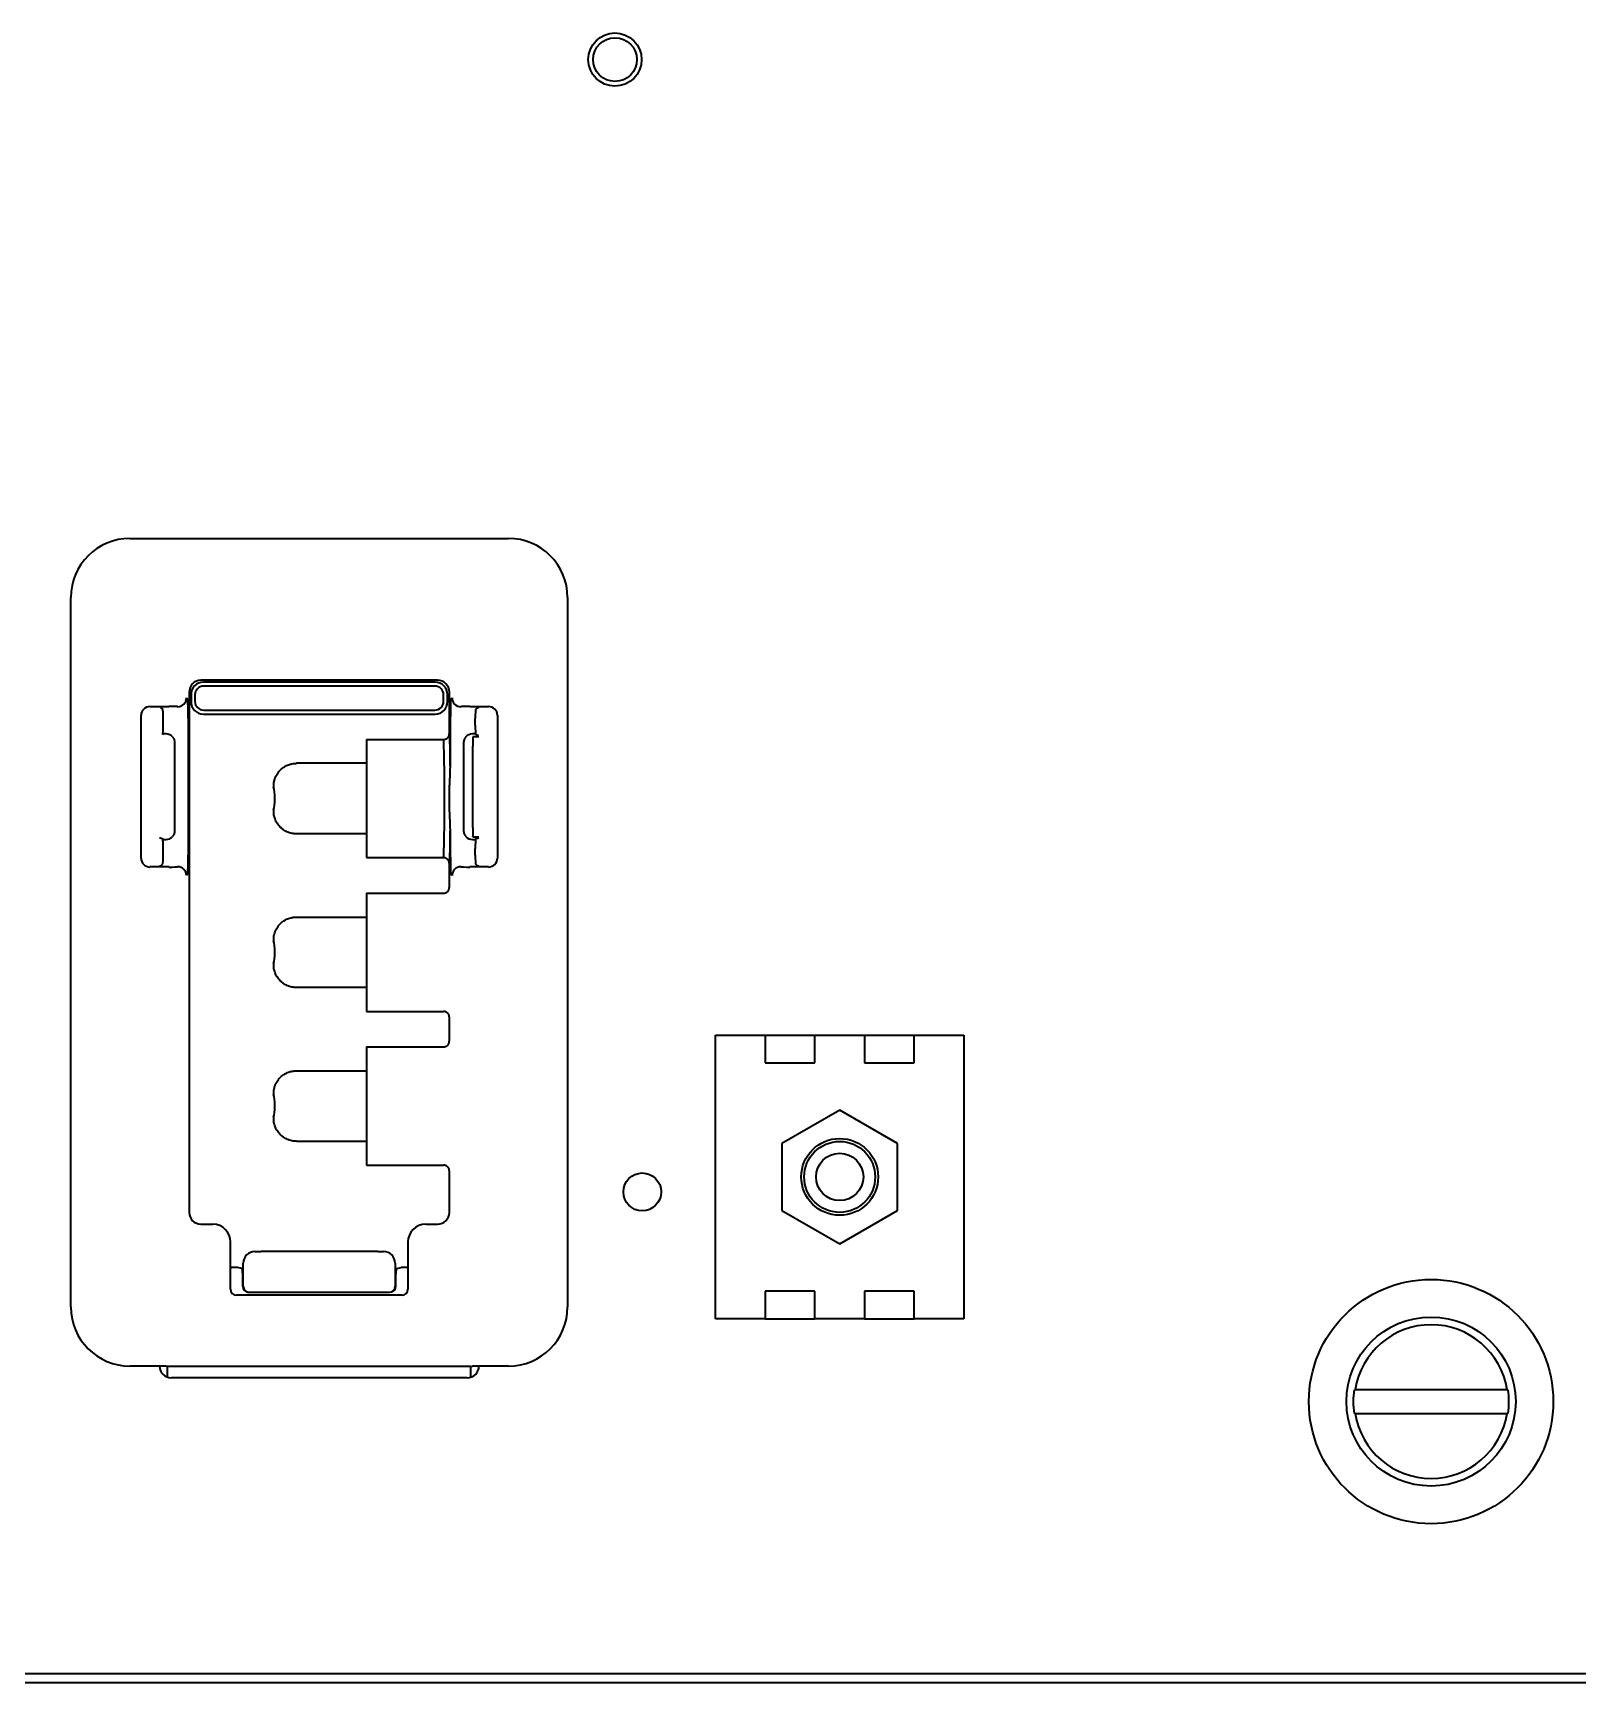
# Model space of a CAD drawing. Extents: x 5809 to 10669, y -850 to 3566.
# Drawn here: x 9007.9 to 9138.5, y 2428.5 to 2568.1 of the extents above; entities that cross this region are included whole.
import ezdxf

# ---------------------------------------------------------------- set-up
doc = ezdxf.new("R2010")
doc.units = 0
doc.header["$LTSCALE"] = 5
doc.layers.add('1', color=7, linetype='CONTINUOUS', true_color=0xffffff)

msp = doc.modelspace()

# ---------------------------------------------------------------- linework, layer by layer
at = {"layer": '1', "color": 7, "linetype": 'Continuous', "lineweight": 35}
for p, q in [((9016.07, 2525.33), (9048.07, 2525.33)), ((9011.07, 2460.33), (9011.07, 2520.33)), ((9053.07, 2520.33), (9053.07, 2460.33)), ((9042.07, 2513.33), (9022.07, 2513.33)), ((9021.07, 2512.33), (9021.07, 2468.33)), ((9021.23, 2512.12), (9021.23, 2511.53)), ((9021.56, 2512.09), (9021.56, 2511.56)), ((9041.87, 2513.17), (9022.28, 2513.17)), ((9041.84, 2512.84), (9022.31, 2512.84)), ((9042.59, 2511.56), (9042.59, 2512.09)), ((9042.92, 2511.53), (9042.92, 2512.12)), ((9043.07, 2508.83), (9043.07, 2512.33)), ((9017.76, 2511.12), (9019.35, 2511.12)), ((9018.66, 2511.04), (9018.86, 2510.85)), ((9020.85, 2511.84), (9020.96, 2511.6)), ((9022.31, 2510.81), (9041.84, 2510.81)), ((9043.18, 2511.6), (9043.3, 2511.84)), ((9044.8, 2511.12), (9046.39, 2511.12)), ((9045.48, 2511.04), (9045.29, 2510.85)), ((9045.48, 2511.04), (9045.57, 2511.05)), ((9017.01, 2498.29), (9017.01, 2510.37)), ((9018.88, 2509.54), (9018.88, 2510.1)), ((9020.99, 2510.1), (9020.99, 2498.55)), ((9022.28, 2510.48), (9041.87, 2510.48)), ((9043.16, 2506.06), (9043.16, 2510.1)), ((9045.26, 2509.54), (9045.26, 2510.1)), ((9047.13, 2510.37), (9047.13, 2498.29)), ((9018.86, 2508.79), (9018.81, 2508.72)), ((9019.12, 2508.79), (9018.86, 2508.79)), ((9019.87, 2507.77), (9019.87, 2508.04)), ((9019.87, 2500.88), (9019.87, 2507.77)), ((9036.07, 2508.33), (9042.57, 2508.33)), ((9036.07, 2508.33), (9036.07, 2498.33)), ((9044.27, 2508.04), (9044.27, 2507.77)), ((9044.27, 2507.77), (9044.27, 2500.88)), ((9045.29, 2508.79), (9045.02, 2508.79)), ((9045.07, 2508.55), (9045.07, 2508.52)), ((9045.57, 2508.55), (9045.07, 2508.55)), ((9045.07, 2508.52), (9045.07, 2507.77)), ((9045.07, 2500.88), (9045.07, 2507.77)), ((9045.34, 2508.72), (9045.29, 2508.79)), ((9036.07, 2506.31), (9030.15, 2506.31)), ((9019.87, 2500.61), (9019.87, 2500.88)), ((9044.27, 2500.88), (9044.27, 2500.61)), ((9045.07, 2500.88), (9045.07, 2500.13)), ((9018.81, 2499.93), (9018.86, 2499.86)), ((9018.86, 2499.86), (9019.12, 2499.86)), ((9036.07, 2500.35), (9030.15, 2500.35)), ((9043.16, 2498.55), (9043.16, 2500.59)), ((9045.02, 2499.86), (9045.29, 2499.86)), ((9045.07, 2500.1), (9045.07, 2500.13)), ((9045.07, 2500.1), (9045.57, 2500.1)), ((9045.29, 2499.86), (9045.34, 2499.93)), ((9018.88, 2498.55), (9018.88, 2499.11)), ((9036.07, 2498.33), (9042.57, 2498.33)), ((9045.26, 2498.55), (9045.26, 2499.11)), ((9019.35, 2497.54), (9017.76, 2497.54)), ((9018.66, 2497.61), (9018.57, 2497.6)), ((9018.66, 2497.61), (9018.86, 2497.8)), ((9020.96, 2497.05), (9020.85, 2496.81)), ((9043.07, 2495.83), (9043.07, 2497.83)), ((9043.3, 2496.81), (9043.18, 2497.05)), ((9046.39, 2497.54), (9044.8, 2497.54)), ((9045.48, 2497.61), (9045.29, 2497.8)), ((9045.57, 2497.6), (9045.48, 2497.61)), ((9036.07, 2495.33), (9042.57, 2495.33)), ((9036.07, 2495.33), (9036.07, 2485.33)), ((9030.15, 2493.31), (9036.07, 2493.31)), ((9036.07, 2487.35), (9030.15, 2487.35)), ((9036.07, 2485.33), (9042.57, 2485.33)), ((9043.07, 2482.83), (9043.07, 2484.83)), ((9065.57, 2477.83), (9065.57, 2483.33)), ((9065.57, 2483.33), (9069.77, 2483.33)), ((9069.77, 2483.33), (9073.97, 2483.33)), ((9069.77, 2483.33), (9069.77, 2480.99)), ((9073.97, 2483.33), (9078.17, 2483.33)), ((9073.97, 2480.99), (9073.97, 2483.33)), ((9078.17, 2483.33), (9082.37, 2483.33)), ((9078.17, 2483.33), (9078.17, 2480.99)), ((9082.37, 2480.99), (9082.37, 2483.33)), ((9082.37, 2483.33), (9086.57, 2483.33)), ((9086.57, 2483.33), (9086.57, 2477.83)), ((9036.07, 2482.33), (9042.57, 2482.33)), ((9036.07, 2482.33), (9036.07, 2472.33)), ((9030.15, 2480.31), (9036.07, 2480.31)), ((9069.77, 2480.99), (9073.97, 2480.99)), ((9078.17, 2480.99), (9082.37, 2480.99)), ((9065.57, 2464.83), (9065.57, 2477.83)), ((9086.57, 2477.83), (9086.57, 2464.83)), ((9076.07, 2476.98), (9071.18, 2474.15)), ((9080.97, 2474.15), (9076.07, 2476.98)), ((9030.15, 2474.35), (9036.07, 2474.35)), ((9071.18, 2474.15), (9071.18, 2468.5)), ((9080.97, 2468.5), (9080.97, 2474.15)), ((9036.07, 2472.33), (9042.57, 2472.33)), ((9043.07, 2468.33), (9043.07, 2471.83)), ((9022.07, 2467.33), (9023.07, 2467.33)), ((9041.07, 2467.33), (9042.07, 2467.33)), ((9071.18, 2468.5), (9076.07, 2465.68)), ((9076.07, 2465.68), (9080.97, 2468.5)), ((9024.57, 2465.6), (9024.57, 2465.83)), ((9024.57, 2461.83), (9024.57, 2465.6)), ((9037.02, 2465.01), (9027.12, 2465.01)), ((9039.57, 2465.83), (9039.57, 2465.6)), ((9039.57, 2465.6), (9039.57, 2461.83)), ((9065.57, 2459.33), (9065.57, 2464.83)), ((9086.57, 2464.83), (9086.57, 2459.33)), ((9024.59, 2463.68), (9024.65, 2463.68)), ((9025.52, 2463.59), (9025.15, 2463.67)), ((9025.6, 2462.08), (9025.6, 2463.09)), ((9025.65, 2462.08), (9025.65, 2464.02)), ((9038.5, 2464.02), (9038.5, 2462.08)), ((9038.54, 2462.08), (9038.54, 2463.09)), ((9038.63, 2463.59), (9039, 2463.67)), ((9039.49, 2463.68), (9039.55, 2463.68)), ((9073.97, 2461.66), (9069.77, 2461.66)), ((9069.77, 2461.66), (9069.77, 2459.33)), ((9073.97, 2459.33), (9073.97, 2461.66)), ((9078.17, 2461.66), (9078.17, 2459.33)), ((9082.37, 2461.66), (9078.17, 2461.66)), ((9082.37, 2459.33), (9082.37, 2461.66)), ((9039.07, 2461.33), (9025.07, 2461.33)), ((9026.11, 2461.58), (9026.14, 2461.58)), ((9026.14, 2461.58), (9027.12, 2461.58)), ((9027.12, 2461.58), (9037.02, 2461.58)), ((9037.02, 2461.58), (9038.01, 2461.58)), ((9038.01, 2461.58), (9038.04, 2461.58)), ((9069.77, 2459.33), (9065.57, 2459.33)), ((9069.77, 2459.33), (9073.97, 2459.33)), ((9078.17, 2459.33), (9073.97, 2459.33)), ((9078.17, 2459.33), (9082.37, 2459.33)), ((9086.57, 2459.33), (9082.37, 2459.33)), ((9018.86, 2455.33), (9016.07, 2455.33)), ((9019.25, 2455.29), (9019.11, 2455.32)), ((9019.25, 2454.38), (9019.25, 2455.29)), ((9044.9, 2455.29), (9019.25, 2455.29)), ((9044.9, 2455.29), (9045.04, 2455.32)), ((9044.9, 2454.38), (9044.9, 2455.29)), ((9048.07, 2455.33), (9045.28, 2455.33)), ((9044.57, 2454.33), (9019.57, 2454.33)), ((8641.87, 2429.33), (9189.27, 2429.33)), ((9189.27, 2428.53), (8641.87, 2428.53))]:
    msp.add_line(p, q, dxfattribs=at)
for centre, radius in [((9057.07, 2565.83), 2.25), ((9057.07, 2565.83), 1.85), ((9076.07, 2471.33), 3.25), ((9076.07, 2471.33), 3), ((9076.07, 2471.33), 2), ((9059.38, 2470.06), 1.6), ((9126.07, 2452.33), 10.33), ((9126.07, 2452.33), 7.15)]:
    msp.add_circle(centre, radius, dxfattribs=at)
for centre, radius, start, end in [((9016.07, 2520.33), 5, 90, 180), ((9048.07, 2520.33), 5, 0, 90), ((9022.07, 2512.33), 1, 90, 180), ((9042.07, 2512.33), 1, 0, 90), ((9022.07, 2468.33), 1, 180, 270), ((9042.07, 2468.33), 1, 270, 0), ((9025.07, 2461.83), 0.5, 180, 270), ((9039.07, 2461.83), 0.5, 270, 0), ((9016.07, 2460.33), 5, 180, 270), ((9048.07, 2460.33), 5, 270, 0), ((9126.07, 2452.33), 6.5, 8.8499, 171.1501), ((9019.57, 2455.33), 1, 180, 270), ((9044.57, 2455.33), 1, 270, 0), ((9126.07, 2452.33), 6.58, 171.2603, 188.7397), ((9126.07, 2452.33), 6.58, 351.2603, 8.7397), ((9126.07, 2452.33), 6.5, 188.8499, 351.1501)]:
    msp.add_arc(centre, radius, start, end, dxfattribs=at)
for centre, major_axis, ratio, start_param, end_param in [((9022.28, 2512.12), (-0.743, 0.743), 0.999695, 5.497939, 7.068431), ((9022.31, 2512.09), (0.53, 0.53), 0.999695, 0.78555, 2.356042), ((9041.84, 2512.09), (0.53, -0.53), 0.999695, 0.78555, 2.356042), ((9041.87, 2512.12), (0.743, 0.743), 0.999695, 5.497939, 7.068431), ((9017.76, 2510.36), (-0.532, 0.532), 0.996359, 5.498396, 7.067974), ((9018.85, 2510.1), (0, -0.75), 0.034921, 1.570796, 3.106686), ((9019.35, 2511.09), (-0.75, 0), 0.034921, 3.159046, 4.712389), ((9020.1, 2511.84), (0.671, 0.335), 0.999239, 4.249168, 5.819355), ((9020.96, 2510.1), (0, -1.5), 0.017455, 1.570796, 3.106686), ((9022.28, 2511.53), (-0.743, -0.743), 0.999695, 5.497939, 7.068431), ((9022.31, 2511.56), (-0.53, 0.53), 0.999695, 0.78555, 2.356042), ((9041.84, 2511.56), (-0.53, -0.53), 0.999695, 0.78555, 2.356042), ((9041.87, 2511.53), (0.743, -0.743), 0.999695, 5.497939, 7.068431), ((9043.18, 2510.1), (0, -1.5), 0.017455, 3.176499, 4.712389), ((9044.05, 2511.84), (-0.671, 0.335), 0.999239, 0.46383, 2.034018), ((9044.8, 2511.09), (-0.75, 0), 0.034921, 4.712389, 6.265732), ((9045.29, 2510.1), (0, -0.75), 0.034921, 3.176499, 4.712389), ((9046.38, 2510.36), (-0.532, -0.532), 0.996359, 2.356803, 3.926382), ((9018.85, 2509.54), (0, -0.75), 0.034921, 0.05236, 1.570796), ((9045.29, 2509.54), (0, -0.755), 0.034921, 4.712389, 6.230825), ((9019.12, 2508.04), (0, -0.753), 0.995902, 2.301583, 3.141593), ((9042.57, 2503.33), (0, -5), 0.019201, 0, 3.141593), ((9043.07, 2503.33), (0, -5.5), 0.017455, 2.091232, 3.140006), ((9045.02, 2508.04), (0, -0.753), 0.995884, 3.141593, 3.977903), ((9028.13, 2503.33), (0, -1.07), 0.176327, 0.462409, 2.679184), ((9018.85, 2499.11), (0, -0.75), 0.034921, 1.570796, 3.089233), ((9019.12, 2500.62), (0, -0.753), 0.995902, 0, 0.84001), ((9043.07, 2503.33), (0, -5.5), 0.017455, 0.001587, 1.050361), ((9045.02, 2500.62), (0, -0.753), 0.995884, 5.446875, 6.283185), ((9045.29, 2499.11), (0, -0.755), 0.034921, 3.193953, 4.712389), ((9017.76, 2498.29), (-0.532, -0.532), 0.996359, 5.498396, 7.067974), ((9018.85, 2498.55), (0, -0.75), 0.034921, 0.034907, 1.570796), ((9020.96, 2498.55), (0, -1.5), 0.017455, 0.034907, 1.570796), ((9043.18, 2498.55), (0, -1.5), 0.017455, 4.712389, 6.248279), ((9045.29, 2498.55), (0, -0.75), 0.034921, 4.712389, 6.248279), ((9046.38, 2498.29), (-0.532, 0.532), 0.996359, 2.356803, 3.926382), ((9019.35, 2497.56), (-0.75, 0), 0.034921, 1.570796, 3.124139), ((9020.1, 2496.81), (0.671, -0.335), 0.999239, 0.46383, 2.034018), ((9044.05, 2496.81), (-0.671, -0.335), 0.999239, 4.249168, 5.819355), ((9044.8, 2497.56), (-0.75, 0), 0.034921, 0.017453, 1.570796), ((9028.13, 2490.33), (0, -1.07), 0.176327, 0.462409, 2.679184), ((9028.13, 2477.33), (0, -1.07), 0.176327, 0.462409, 2.679184), ((9023.07, 2465.83), (0, 1.5), 0.999848, 4.712389, 6.283185), ((9041.07, 2465.83), (0, -1.5), 0.999848, 3.141593, 4.712389), ((9026.63, 2464.02), (-0.099, -0.995), 0.984662, 3.241791, 4.809556), ((9027.12, 2465.02), (-0.5, 0), 0.017455, 0.174533, 1.570796), ((9037.02, 2465.02), (-0.5, 0), 0.017455, 1.570796, 2.96706), ((9037.51, 2464.02), (0.099, -0.995), 0.984662, 1.473629, 3.041395), ((9024.65, 2463.66), (-0.5, 0), 0.034921, 3.316126, 4.712389), ((9025.51, 2463.09), (0, -0.5), 0.176327, 1.570796, 3.106686), ((9038.63, 2463.09), (0, -0.5), 0.176327, 3.176499, 4.712389), ((9039.49, 2463.66), (-0.5, 0), 0.034921, 4.712389, 6.108652), ((9026.11, 2462.08), (0.508, 0), 0.984808, 3.141593, 4.712389), ((9026.14, 2462.08), (0, 0.5), 0.984808, 1.570796, 3.141593), ((9038.01, 2462.08), (0, 0.5), 0.984808, 3.141593, 4.712389), ((9038.04, 2462.08), (0.508, 0), 0.984808, 4.712389, 6.283185), ((9018.86, 2455.32), (-0.25, 0), 0.034921, 3.316126, 4.712389), ((9045.28, 2455.32), (-0.25, 0), 0.034921, 4.712389, 6.108652)]:
    msp.add_ellipse(centre, major_axis=major_axis, ratio=ratio, start_param=start_param, end_param=end_param, dxfattribs=at)
for points, knots in [([(9019.87, 2508.04), (9019.87, 2508.06), (9019.87, 2508.08), (9019.87, 2508.13), (9019.86, 2508.17), (9019.85, 2508.22), (9019.84, 2508.25), (9019.84, 2508.26), (9019.83, 2508.28), (9019.83, 2508.3), (9019.81, 2508.35), (9019.79, 2508.39), (9019.75, 2508.45), (9019.74, 2508.47), (9019.71, 2508.5), (9019.7, 2508.52), (9019.68, 2508.54)], [0, 0, 0, 0, 0.125, 0.125, 0.25, 0.375, 0.375, 0.4375, 0.4375, 0.5, 0.5, 0.75, 0.75, 0.875, 0.875, 1, 1, 1, 1]), ([(9042.57, 2508.33), (9042.61, 2508.33), (9042.64, 2508.33), (9042.69, 2508.34), (9042.7, 2508.34), (9042.73, 2508.35), (9042.75, 2508.36), (9042.79, 2508.38), (9042.82, 2508.39), (9042.86, 2508.42), (9042.88, 2508.43), (9042.9, 2508.45), (9042.91, 2508.46), (9042.95, 2508.5), (9042.97, 2508.52), (9043, 2508.56), (9043.01, 2508.58), (9043.02, 2508.6), (9043.04, 2508.63), (9043.05, 2508.66), (9043.06, 2508.7), (9043.06, 2508.71), (9043.07, 2508.76), (9043.07, 2508.79), (9043.07, 2508.83)], [0, 0, 0, 0, 0.125, 0.125, 0.1875, 0.1875, 0.25, 0.25, 0.375, 0.375, 0.4375, 0.4375, 0.5, 0.5, 0.625, 0.625, 0.6875, 0.6875, 0.75, 0.8125, 0.8125, 0.875, 0.875, 1, 1, 1, 1]), ([(9044.47, 2508.54), (9044.45, 2508.52), (9044.44, 2508.5), (9044.41, 2508.47), (9044.4, 2508.45), (9044.36, 2508.39), (9044.34, 2508.35), (9044.32, 2508.3), (9044.31, 2508.29), (9044.31, 2508.26), (9044.3, 2508.23), (9044.29, 2508.2), (9044.28, 2508.13), (9044.27, 2508.08), (9044.27, 2508.04)], [0, 0, 0, 0, 0.125, 0.125, 0.25, 0.25, 0.5, 0.5, 0.5625, 0.5625, 0.625, 0.75, 0.75, 1, 1, 1, 1]), ([(9045.53, 2508.65), (9045.53, 2508.65), (9045.51, 2508.66), (9045.47, 2508.67), (9045.42, 2508.68), (9045.38, 2508.69), (9045.35, 2508.71), (9045.34, 2508.72), (9045.34, 2508.72)], [0, 0, 0, 0, 0.005451, 0.204361, 0.403271, 0.60218, 0.80109, 1, 1, 1, 1]), ([(9028.22, 2504.29), (9028.22, 2504.35), (9028.22, 2504.42), (9028.22, 2504.51), (9028.22, 2504.55), (9028.23, 2504.61), (9028.24, 2504.64), (9028.25, 2504.74), (9028.26, 2504.8), (9028.29, 2504.93), (9028.31, 2504.99), (9028.35, 2505.08), (9028.36, 2505.11), (9028.39, 2505.17), (9028.4, 2505.2), (9028.44, 2505.29), (9028.47, 2505.35), (9028.54, 2505.46), (9028.58, 2505.51), (9028.64, 2505.59), (9028.66, 2505.62), (9028.7, 2505.67), (9028.73, 2505.69), (9028.79, 2505.76), (9028.89, 2505.85), (9028.99, 2505.93), (9029.07, 2505.98), (9029.1, 2506), (9029.14, 2506.03), (9029.15, 2506.04), (9029.18, 2506.05), (9029.25, 2506.09), (9029.39, 2506.16), (9029.51, 2506.2), (9029.6, 2506.23), (9029.63, 2506.24), (9029.7, 2506.25), (9029.73, 2506.26), (9029.89, 2506.29), (9030.02, 2506.31), (9030.15, 2506.31)], [0, 0, 0, 0, 0.0625, 0.0625, 0.09375, 0.09375, 0.125, 0.125, 0.1875, 0.1875, 0.25, 0.25, 0.28125, 0.28125, 0.3125, 0.3125, 0.375, 0.375, 0.4375, 0.4375, 0.46875, 0.46875, 0.5, 0.5, 0.5625, 0.625, 0.625, 0.65625, 0.65625, 0.671875, 0.671875, 0.6875, 0.75, 0.8125, 0.8125, 0.84375, 0.84375, 0.875, 0.875, 1, 1, 1, 1]), ([(9043.07, 2503.33), (9043.07, 2503.36), (9043.07, 2503.42), (9043.07, 2503.5), (9043.07, 2503.59), (9043.07, 2503.68), (9043.07, 2503.77), (9043.08, 2503.86), (9043.08, 2503.95), (9043.08, 2504.04), (9043.08, 2504.13), (9043.09, 2504.22), (9043.09, 2504.31), (9043.09, 2504.4), (9043.1, 2504.49), (9043.1, 2504.58), (9043.11, 2504.67), (9043.11, 2504.75), (9043.11, 2504.82), (9043.12, 2504.88), (9043.12, 2504.95), (9043.12, 2505.01), (9043.13, 2505.07), (9043.13, 2505.12), (9043.13, 2505.18), (9043.13, 2505.24), (9043.14, 2505.3), (9043.14, 2505.35), (9043.14, 2505.41), (9043.14, 2505.46), (9043.15, 2505.52), (9043.15, 2505.57), (9043.15, 2505.62), (9043.15, 2505.67), (9043.15, 2505.72), (9043.15, 2505.77), (9043.15, 2505.82), (9043.15, 2505.87), (9043.16, 2505.92), (9043.16, 2505.97), (9043.16, 2506.01), (9043.16, 2506.05), (9043.16, 2506.06)], [0, 0, 0, 0, 0.031567, 0.063213, 0.094945, 0.126766, 0.158683, 0.1907, 0.222824, 0.25506, 0.287412, 0.319888, 0.352493, 0.385232, 0.418112, 0.451138, 0.484317, 0.517655, 0.54066, 0.563411, 0.585907, 0.608148, 0.630137, 0.651871, 0.673353, 0.694581, 0.715557, 0.736281, 0.756752, 0.776972, 0.796939, 0.816655, 0.836119, 0.855332, 0.874294, 0.893005, 0.911465, 0.929673, 0.947631, 0.965338, 0.982794, 1, 1, 1, 1]), ([(9030.15, 2500.35), (9030.12, 2500.35), (9030.08, 2500.35), (9030.02, 2500.35), (9029.99, 2500.35), (9029.89, 2500.36), (9029.76, 2500.38), (9029.63, 2500.41), (9029.54, 2500.44), (9029.51, 2500.45), (9029.45, 2500.47), (9029.42, 2500.49), (9029.33, 2500.52), (9029.21, 2500.58), (9029.1, 2500.65), (9029.02, 2500.7), (9028.99, 2500.72), (9028.94, 2500.76), (9028.91, 2500.78), (9028.84, 2500.85), (9028.74, 2500.94), (9028.66, 2501.04), (9028.58, 2501.14), (9028.54, 2501.19), (9028.49, 2501.28), (9028.47, 2501.3), (9028.44, 2501.36), (9028.43, 2501.39), (9028.38, 2501.48), (9028.36, 2501.54), (9028.31, 2501.66), (9028.3, 2501.72), (9028.27, 2501.82), (9028.26, 2501.85), (9028.25, 2501.91), (9028.24, 2501.94), (9028.23, 2502.04), (9028.22, 2502.11), (9028.22, 2502.24), (9028.22, 2502.3), (9028.22, 2502.37)], [0, 0, 0, 0, 0.03125, 0.03125, 0.0625, 0.0625, 0.125, 0.1875, 0.1875, 0.21875, 0.21875, 0.25, 0.25, 0.3125, 0.375, 0.375, 0.40625, 0.40625, 0.4375, 0.4375, 0.5, 0.5625, 0.5625, 0.625, 0.625, 0.65625, 0.65625, 0.6875, 0.6875, 0.75, 0.75, 0.8125, 0.8125, 0.84375, 0.84375, 0.875, 0.875, 0.9375, 0.9375, 1, 1, 1, 1]), ([(9043.16, 2500.59), (9043.16, 2500.6), (9043.16, 2500.63), (9043.16, 2500.67), (9043.16, 2500.71), (9043.16, 2500.75), (9043.15, 2500.79), (9043.15, 2500.84), (9043.15, 2500.88), (9043.15, 2500.92), (9043.15, 2500.96), (9043.15, 2501), (9043.15, 2501.04), (9043.15, 2501.08), (9043.15, 2501.12), (9043.14, 2501.16), (9043.14, 2501.2), (9043.14, 2501.24), (9043.14, 2501.28), (9043.14, 2501.33), (9043.14, 2501.37), (9043.13, 2501.41), (9043.13, 2501.45), (9043.13, 2501.49), (9043.13, 2501.53), (9043.13, 2501.57), (9043.12, 2501.61), (9043.12, 2501.65), (9043.12, 2501.69), (9043.12, 2501.73), (9043.12, 2501.78), (9043.11, 2501.82), (9043.11, 2501.86), (9043.11, 2501.9), (9043.11, 2501.94), (9043.11, 2501.98), (9043.1, 2502.02), (9043.1, 2502.06), (9043.1, 2502.11), (9043.1, 2502.15), (9043.1, 2502.19), (9043.09, 2502.23), (9043.09, 2502.27), (9043.09, 2502.31), (9043.09, 2502.36), (9043.09, 2502.4), (9043.09, 2502.44), (9043.08, 2502.48), (9043.08, 2502.52), (9043.08, 2502.56), (9043.08, 2502.61), (9043.08, 2502.65), (9043.08, 2502.69), (9043.08, 2502.73), (9043.08, 2502.77), (9043.07, 2502.82), (9043.07, 2502.86), (9043.07, 2502.9), (9043.07, 2502.94), (9043.07, 2502.99), (9043.07, 2503.03), (9043.07, 2503.07), (9043.07, 2503.11), (9043.07, 2503.16), (9043.07, 2503.2), (9043.07, 2503.24), (9043.07, 2503.29), (9043.07, 2503.31), (9043.07, 2503.33)], [0, 0, 0, 0, 0.015275, 0.030535, 0.04578, 0.061009, 0.076225, 0.091427, 0.106616, 0.121793, 0.136957, 0.15211, 0.167253, 0.182384, 0.197506, 0.212619, 0.227723, 0.242819, 0.257908, 0.272989, 0.288065, 0.303134, 0.318199, 0.333259, 0.348315, 0.363367, 0.378417, 0.393464, 0.40851, 0.423555, 0.438599, 0.453643, 0.468688, 0.483734, 0.498782, 0.513833, 0.528886, 0.543943, 0.559004, 0.574069, 0.58914, 0.604217, 0.6193, 0.634389, 0.649487, 0.664592, 0.679705, 0.694828, 0.70996, 0.725103, 0.740256, 0.75542, 0.770596, 0.785784, 0.800985, 0.8162, 0.831428, 0.846671, 0.861928, 0.877201, 0.89249, 0.907795, 0.923117, 0.938457, 0.953814, 0.96919, 0.984585, 1, 1, 1, 1]), ([(9018.57, 2500.01), (9018.59, 2500), (9018.62, 2500), (9018.68, 2499.99), (9018.73, 2499.97), (9018.77, 2499.96), (9018.8, 2499.95), (9018.81, 2499.94), (9018.81, 2499.93)], [0, 0, 0, 0, 0.114241, 0.291393, 0.468545, 0.645696, 0.822848, 1, 1, 1, 1]), ([(9019.68, 2500.11), (9019.7, 2500.13), (9019.71, 2500.15), (9019.74, 2500.19), (9019.75, 2500.2), (9019.79, 2500.26), (9019.81, 2500.3), (9019.83, 2500.36), (9019.83, 2500.37), (9019.84, 2500.39), (9019.85, 2500.42), (9019.86, 2500.46), (9019.87, 2500.52), (9019.87, 2500.57), (9019.87, 2500.61)], [0, 0, 0, 0, 0.125, 0.125, 0.25, 0.25, 0.5, 0.5, 0.5625, 0.5625, 0.625, 0.75, 0.75, 1, 1, 1, 1]), ([(9044.27, 2500.61), (9044.27, 2500.6), (9044.27, 2500.58), (9044.27, 2500.56), (9044.28, 2500.55), (9044.28, 2500.52), (9044.29, 2500.47), (9044.3, 2500.42), (9044.31, 2500.38), (9044.32, 2500.36), (9044.32, 2500.35), (9044.34, 2500.3), (9044.36, 2500.26), (9044.4, 2500.2), (9044.41, 2500.18), (9044.44, 2500.15), (9044.45, 2500.13), (9044.47, 2500.11)], [0, 0, 0, 0, 0.0625, 0.0625, 0.125, 0.125, 0.25, 0.375, 0.4375, 0.4375, 0.5, 0.5, 0.75, 0.75, 0.875, 0.875, 1, 1, 1, 1]), ([(9045.34, 2499.93), (9045.34, 2499.94), (9045.35, 2499.95), (9045.38, 2499.96), (9045.41, 2499.97), (9045.45, 2499.98), (9045.46, 2499.98), (9045.5, 2499.99), (9045.51, 2499.99), (9045.54, 2500), (9045.56, 2500), (9045.57, 2500.01)], [0, 0, 0, 0, 0.301376, 0.301376, 0.602751, 0.602751, 0.753439, 0.753439, 0.904127, 0.904127, 1, 1, 1, 1]), ([(9043.07, 2497.83), (9043.07, 2497.86), (9043.07, 2497.89), (9043.06, 2497.94), (9043.06, 2497.96), (9043.05, 2497.99), (9043.04, 2498), (9043.02, 2498.05), (9043.01, 2498.08), (9042.98, 2498.12), (9042.97, 2498.13), (9042.95, 2498.16), (9042.94, 2498.17), (9042.9, 2498.2), (9042.88, 2498.22), (9042.84, 2498.25), (9042.82, 2498.26), (9042.79, 2498.27), (9042.76, 2498.29), (9042.73, 2498.3), (9042.7, 2498.31), (9042.69, 2498.31), (9042.64, 2498.32), (9042.61, 2498.33), (9042.57, 2498.33)], [0, 0, 0, 0, 0.125, 0.125, 0.1875, 0.1875, 0.25, 0.25, 0.375, 0.375, 0.4375, 0.4375, 0.5, 0.5, 0.625, 0.625, 0.6875, 0.6875, 0.75, 0.8125, 0.8125, 0.875, 0.875, 1, 1, 1, 1]), ([(9042.57, 2495.33), (9042.61, 2495.33), (9042.64, 2495.33), (9042.69, 2495.34), (9042.7, 2495.34), (9042.73, 2495.35), (9042.75, 2495.36), (9042.79, 2495.38), (9042.82, 2495.39), (9042.86, 2495.42), (9042.88, 2495.43), (9042.9, 2495.45), (9042.91, 2495.46), (9042.95, 2495.5), (9042.97, 2495.52), (9043, 2495.56), (9043.01, 2495.58), (9043.02, 2495.6), (9043.04, 2495.63), (9043.05, 2495.66), (9043.06, 2495.7), (9043.06, 2495.71), (9043.07, 2495.76), (9043.07, 2495.79), (9043.07, 2495.83)], [0, 0, 0, 0, 0.125, 0.125, 0.1875, 0.1875, 0.25, 0.25, 0.375, 0.375, 0.4375, 0.4375, 0.5, 0.5, 0.625, 0.625, 0.6875, 0.6875, 0.75, 0.8125, 0.8125, 0.875, 0.875, 1, 1, 1, 1]), ([(9028.22, 2491.29), (9028.22, 2491.35), (9028.22, 2491.42), (9028.22, 2491.55), (9028.23, 2491.61), (9028.24, 2491.71), (9028.25, 2491.74), (9028.26, 2491.8), (9028.27, 2491.84), (9028.3, 2491.93), (9028.31, 2491.99), (9028.35, 2492.09), (9028.36, 2492.12), (9028.39, 2492.18), (9028.4, 2492.21), (9028.44, 2492.29), (9028.47, 2492.35), (9028.54, 2492.46), (9028.58, 2492.51), (9028.63, 2492.58), (9028.64, 2492.59), (9028.66, 2492.62), (9028.67, 2492.63), (9028.7, 2492.67), (9028.73, 2492.69), (9028.79, 2492.76), (9028.89, 2492.85), (9028.99, 2492.93), (9029.07, 2492.98), (9029.1, 2493), (9029.15, 2493.04), (9029.18, 2493.05), (9029.27, 2493.1), (9029.39, 2493.16), (9029.57, 2493.22), (9029.69, 2493.26), (9029.79, 2493.27), (9029.82, 2493.28), (9029.89, 2493.29), (9029.92, 2493.29), (9030.02, 2493.3), (9030.08, 2493.31), (9030.15, 2493.31)], [0, 0, 0, 0, 0.0625, 0.0625, 0.125, 0.125, 0.15625, 0.15625, 0.1875, 0.1875, 0.25, 0.25, 0.28125, 0.28125, 0.3125, 0.3125, 0.375, 0.375, 0.4375, 0.4375, 0.453125, 0.453125, 0.46875, 0.46875, 0.5, 0.5, 0.5625, 0.625, 0.625, 0.65625, 0.65625, 0.6875, 0.6875, 0.75, 0.8125, 0.875, 0.875, 0.90625, 0.90625, 0.9375, 0.9375, 1, 1, 1, 1]), ([(9030.15, 2487.35), (9030.12, 2487.35), (9030.08, 2487.35), (9030.02, 2487.35), (9029.99, 2487.35), (9029.89, 2487.36), (9029.76, 2487.38), (9029.63, 2487.41), (9029.54, 2487.44), (9029.51, 2487.45), (9029.45, 2487.47), (9029.42, 2487.49), (9029.33, 2487.52), (9029.21, 2487.58), (9029.1, 2487.65), (9029.02, 2487.7), (9028.99, 2487.72), (9028.94, 2487.76), (9028.91, 2487.78), (9028.84, 2487.85), (9028.74, 2487.94), (9028.66, 2488.04), (9028.58, 2488.14), (9028.54, 2488.19), (9028.49, 2488.28), (9028.47, 2488.3), (9028.44, 2488.36), (9028.43, 2488.39), (9028.38, 2488.48), (9028.36, 2488.54), (9028.31, 2488.66), (9028.3, 2488.72), (9028.27, 2488.82), (9028.26, 2488.85), (9028.25, 2488.91), (9028.24, 2488.94), (9028.23, 2489.04), (9028.22, 2489.11), (9028.22, 2489.24), (9028.22, 2489.3), (9028.22, 2489.37)], [0, 0, 0, 0, 0.03125, 0.03125, 0.0625, 0.0625, 0.125, 0.1875, 0.1875, 0.21875, 0.21875, 0.25, 0.25, 0.3125, 0.375, 0.375, 0.40625, 0.40625, 0.4375, 0.4375, 0.5, 0.5625, 0.5625, 0.625, 0.625, 0.65625, 0.65625, 0.6875, 0.6875, 0.75, 0.75, 0.8125, 0.8125, 0.84375, 0.84375, 0.875, 0.875, 0.9375, 0.9375, 1, 1, 1, 1]), ([(9043.07, 2484.83), (9043.07, 2484.86), (9043.07, 2484.89), (9043.06, 2484.94), (9043.06, 2484.96), (9043.05, 2484.99), (9043.04, 2485), (9043.02, 2485.05), (9043.01, 2485.08), (9042.98, 2485.12), (9042.97, 2485.13), (9042.95, 2485.16), (9042.94, 2485.17), (9042.9, 2485.2), (9042.88, 2485.22), (9042.84, 2485.25), (9042.82, 2485.26), (9042.79, 2485.27), (9042.76, 2485.29), (9042.73, 2485.3), (9042.7, 2485.31), (9042.69, 2485.31), (9042.64, 2485.32), (9042.61, 2485.33), (9042.57, 2485.33)], [0, 0, 0, 0, 0.125, 0.125, 0.1875, 0.1875, 0.25, 0.25, 0.375, 0.375, 0.4375, 0.4375, 0.5, 0.5, 0.625, 0.625, 0.6875, 0.6875, 0.75, 0.8125, 0.8125, 0.875, 0.875, 1, 1, 1, 1]), ([(9042.57, 2482.33), (9042.61, 2482.33), (9042.64, 2482.33), (9042.69, 2482.34), (9042.7, 2482.34), (9042.73, 2482.35), (9042.75, 2482.36), (9042.79, 2482.38), (9042.82, 2482.39), (9042.86, 2482.42), (9042.88, 2482.43), (9042.9, 2482.45), (9042.91, 2482.46), (9042.95, 2482.5), (9042.97, 2482.52), (9043, 2482.56), (9043.01, 2482.58), (9043.02, 2482.6), (9043.04, 2482.63), (9043.05, 2482.66), (9043.06, 2482.7), (9043.06, 2482.71), (9043.07, 2482.76), (9043.07, 2482.79), (9043.07, 2482.83)], [0, 0, 0, 0, 0.125, 0.125, 0.1875, 0.1875, 0.25, 0.25, 0.375, 0.375, 0.4375, 0.4375, 0.5, 0.5, 0.625, 0.625, 0.6875, 0.6875, 0.75, 0.8125, 0.8125, 0.875, 0.875, 1, 1, 1, 1]), ([(9028.22, 2478.29), (9028.22, 2478.35), (9028.22, 2478.42), (9028.22, 2478.51), (9028.22, 2478.55), (9028.23, 2478.61), (9028.24, 2478.64), (9028.25, 2478.74), (9028.26, 2478.8), (9028.29, 2478.93), (9028.31, 2478.99), (9028.35, 2479.08), (9028.36, 2479.11), (9028.39, 2479.17), (9028.4, 2479.2), (9028.44, 2479.29), (9028.47, 2479.35), (9028.54, 2479.46), (9028.58, 2479.51), (9028.64, 2479.59), (9028.66, 2479.62), (9028.7, 2479.67), (9028.73, 2479.69), (9028.79, 2479.76), (9028.89, 2479.85), (9028.99, 2479.93), (9029.07, 2479.98), (9029.1, 2480), (9029.14, 2480.03), (9029.15, 2480.04), (9029.18, 2480.05), (9029.25, 2480.09), (9029.39, 2480.16), (9029.51, 2480.2), (9029.6, 2480.23), (9029.63, 2480.24), (9029.7, 2480.25), (9029.73, 2480.26), (9029.89, 2480.29), (9030.02, 2480.31), (9030.15, 2480.31)], [0, 0, 0, 0, 0.0625, 0.0625, 0.09375, 0.09375, 0.125, 0.125, 0.1875, 0.1875, 0.25, 0.25, 0.28125, 0.28125, 0.3125, 0.3125, 0.375, 0.375, 0.4375, 0.4375, 0.46875, 0.46875, 0.5, 0.5, 0.5625, 0.625, 0.625, 0.65625, 0.65625, 0.671875, 0.671875, 0.6875, 0.75, 0.8125, 0.8125, 0.84375, 0.84375, 0.875, 0.875, 1, 1, 1, 1]), ([(9030.15, 2474.35), (9030.12, 2474.35), (9030.08, 2474.35), (9030.02, 2474.35), (9029.99, 2474.35), (9029.89, 2474.36), (9029.76, 2474.38), (9029.63, 2474.41), (9029.54, 2474.44), (9029.51, 2474.45), (9029.45, 2474.47), (9029.42, 2474.49), (9029.33, 2474.52), (9029.21, 2474.58), (9029.1, 2474.65), (9029.02, 2474.7), (9028.99, 2474.72), (9028.94, 2474.76), (9028.91, 2474.78), (9028.84, 2474.85), (9028.74, 2474.94), (9028.66, 2475.04), (9028.58, 2475.14), (9028.54, 2475.19), (9028.49, 2475.28), (9028.47, 2475.3), (9028.44, 2475.36), (9028.43, 2475.39), (9028.38, 2475.48), (9028.36, 2475.54), (9028.31, 2475.66), (9028.3, 2475.72), (9028.27, 2475.82), (9028.26, 2475.85), (9028.25, 2475.91), (9028.24, 2475.94), (9028.23, 2476.04), (9028.22, 2476.11), (9028.22, 2476.24), (9028.22, 2476.3), (9028.22, 2476.37)], [0, 0, 0, 0, 0.03125, 0.03125, 0.0625, 0.0625, 0.125, 0.1875, 0.1875, 0.21875, 0.21875, 0.25, 0.25, 0.3125, 0.375, 0.375, 0.40625, 0.40625, 0.4375, 0.4375, 0.5, 0.5625, 0.5625, 0.625, 0.625, 0.65625, 0.65625, 0.6875, 0.6875, 0.75, 0.75, 0.8125, 0.8125, 0.84375, 0.84375, 0.875, 0.875, 0.9375, 0.9375, 1, 1, 1, 1]), ([(9043.07, 2471.83), (9043.07, 2471.86), (9043.07, 2471.89), (9043.06, 2471.94), (9043.06, 2471.96), (9043.05, 2471.99), (9043.04, 2472), (9043.02, 2472.05), (9043.01, 2472.08), (9042.98, 2472.12), (9042.97, 2472.13), (9042.95, 2472.16), (9042.94, 2472.17), (9042.9, 2472.2), (9042.88, 2472.22), (9042.84, 2472.25), (9042.82, 2472.26), (9042.79, 2472.27), (9042.76, 2472.29), (9042.73, 2472.3), (9042.7, 2472.31), (9042.69, 2472.31), (9042.64, 2472.32), (9042.61, 2472.33), (9042.57, 2472.33)], [0, 0, 0, 0, 0.125, 0.125, 0.1875, 0.1875, 0.25, 0.25, 0.375, 0.375, 0.4375, 0.4375, 0.5, 0.5, 0.625, 0.625, 0.6875, 0.6875, 0.75, 0.8125, 0.8125, 0.875, 0.875, 1, 1, 1, 1])]:
    msp.add_open_spline(points, degree=3, knots=knots, dxfattribs=at)
for points in [[(9132.5, 2453.33), (9132.23, 2453.33), (9131.71, 2453.33), (9131, 2453.33), (9130.35, 2453.33), (9129.75, 2453.33), (9129.19, 2453.33), (9128.69, 2453.33), (9128.23, 2453.33), (9127.81, 2453.33), (9127.44, 2453.33), (9127.1, 2453.33), (9126.81, 2453.33), (9126.56, 2453.33), (9126.32, 2453.33), (9126.07, 2453.33), (9125.83, 2453.33), (9125.58, 2453.33), (9125.33, 2453.33), (9125.04, 2453.33), (9124.71, 2453.33), (9124.33, 2453.33), (9123.92, 2453.33), (9123.46, 2453.33), (9122.95, 2453.33), (9122.4, 2453.33), (9121.8, 2453.33), (9121.14, 2453.33), (9120.43, 2453.33), (9119.92, 2453.33), (9119.65, 2453.33)], [(9119.65, 2451.33), (9119.92, 2451.33), (9120.43, 2451.33), (9121.14, 2451.33), (9121.8, 2451.33), (9122.4, 2451.33), (9122.95, 2451.33), (9123.46, 2451.33), (9123.92, 2451.33), (9124.34, 2451.33), (9124.71, 2451.33), (9125.04, 2451.33), (9125.33, 2451.33), (9125.59, 2451.33), (9125.83, 2451.33), (9126.07, 2451.33), (9126.32, 2451.33), (9126.56, 2451.33), (9126.82, 2451.33), (9127.11, 2451.33), (9127.44, 2451.33), (9127.81, 2451.33), (9128.23, 2451.33), (9128.69, 2451.33), (9129.2, 2451.33), (9129.75, 2451.33), (9130.35, 2451.33), (9131, 2451.33), (9131.71, 2451.33), (9132.23, 2451.33), (9132.5, 2451.33)]]:
    msp.add_open_spline(points, degree=3, dxfattribs=at)

doc.saveas('drawing.dxf')
